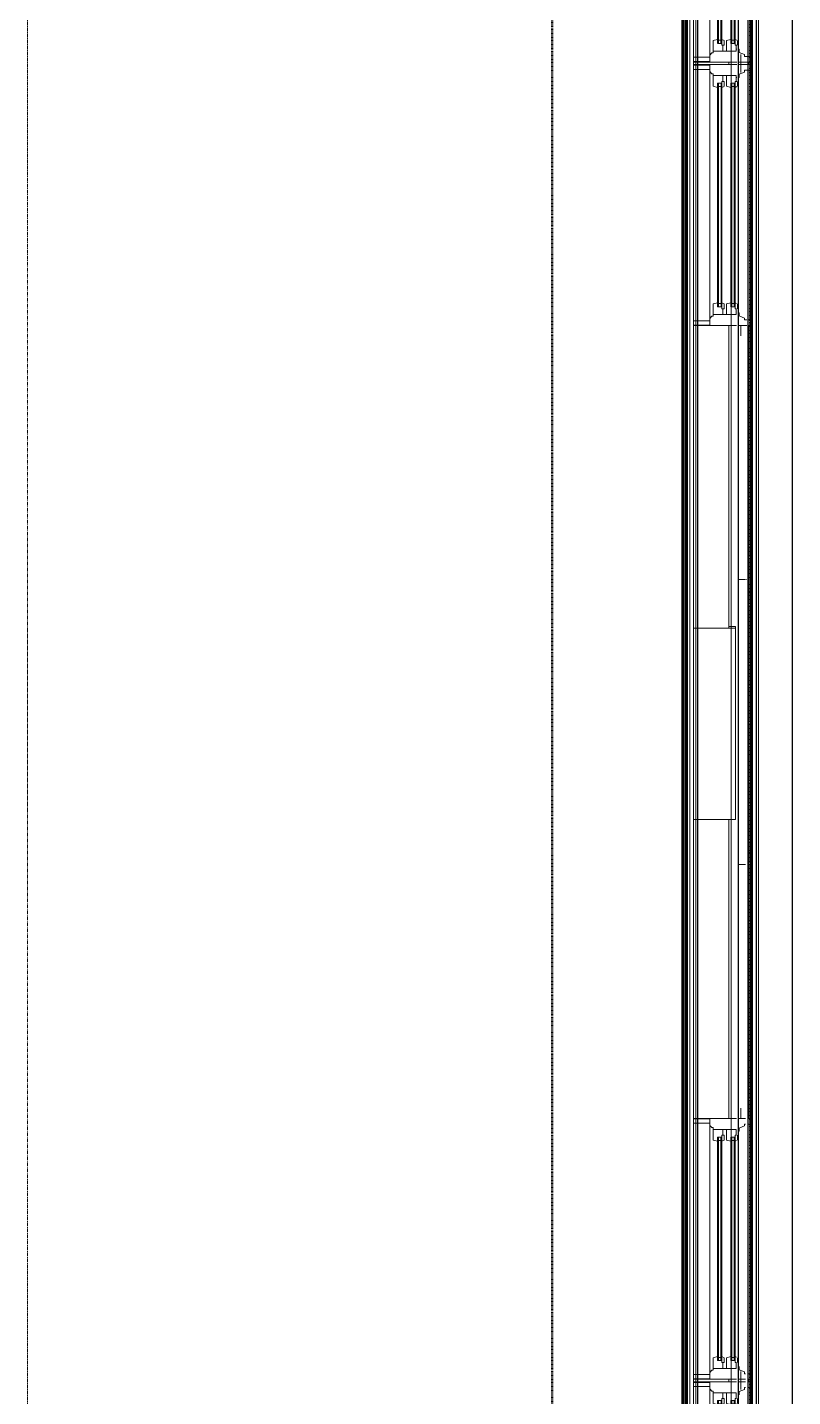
# Model space of a CAD drawing. Header units: inches. Extents: x -4235 to -464, y 9767 to 12269.
# Drawn here: x -2173.3 to -2061.7, y 10471.1 to 10670.6 of the extents above; entities that cross this region are included whole.
import ezdxf

# ---------------------------------------------------------------- set-up
doc = ezdxf.new("R2010")
doc.units = ezdxf.units.IN
doc.header["$MEASUREMENT"] = 0
doc.linetypes.add('Dash 1_16_', pattern=[0.125, 0.0625, -0.0625])
doc.linetypes.add('Grid Line 1_2_', pattern=[0.875, 0.5, -0.125, 0.125, -0.125])
for name, color, linetype, lineweight in [('A-FLOR-1', 192, 'Continuous', 9), ('A-GENM', 5, 'Continuous', 9), ('A-GLAZ-1', 151, 'Continuous', 9), ('A-GLAZ-2', 151, 'Continuous', 20), ('A-ROOF-1', 10, 'Dash 1_16_', 9), ('A-WALL-1', 113, 'Continuous', 9), ('C-PROP-LINE-1', 91, 'Dash 1_16_', 50), ('S-GRID-1', 1, 'Grid Line 1_2_', 9)]:
    doc.layers.add(name, color=color, linetype=linetype, lineweight=lineweight)

# ---------------------------------------------------------------- blocks, each defined once
blk = doc.blocks.new('Basic Wall _ EXT - FIBER CEMENT - LARGE - 1hr - ___-2505167-BACKGROUND - ROOF PLAN')
at = {"layer": 'A-WALL-1'}
for p, q in [((-2067.63, 10742.19), (-2067.63, 10089.39)), ((-2067.63, 10089.39), (-2067.63, 10742.19)), ((-2067.6, 10089.39), (-2067.6, 10742.19)), ((-2067.6, 10089.39), (-2067.6, 10742.19)), ((-2069.67, 10665.58), (-2069.67, 10665.2)), ((-2069.67, 10665.2), (-2069.67, 10665.58)), ((-2069.64, 10665.2), (-2069.64, 10665.58)), ((-2069.64, 10665.2), (-2069.64, 10665.58)), ((-2069.67, 10627.18), (-2069.67, 10590.15)), ((-2069.67, 10590.15), (-2069.67, 10627.18)), ((-2069.64, 10590.15), (-2069.64, 10627.18)), ((-2069.64, 10590.15), (-2069.64, 10627.18)), ((-2069.67, 10590.15), (-2069.67, 10548.63)), ((-2069.67, 10548.63), (-2069.67, 10590.15)), ((-2069.64, 10548.63), (-2069.64, 10590.15)), ((-2069.64, 10548.63), (-2069.64, 10590.15)), ((-2069.67, 10548.63), (-2069.67, 10511.6)), ((-2069.67, 10511.6), (-2069.67, 10548.63)), ((-2069.64, 10511.6), (-2069.64, 10548.63)), ((-2069.64, 10511.6), (-2069.64, 10548.63)), ((-2069.67, 10473.58), (-2069.67, 10473.2)), ((-2069.67, 10473.2), (-2069.67, 10473.58)), ((-2069.64, 10473.2), (-2069.64, 10473.58)), ((-2069.64, 10473.2), (-2069.64, 10473.58))]:
    blk.add_line(p, q, dxfattribs=at)
blk = doc.blocks.new('Basic Wall _ EXT - FIBER CEMENT - LARGE - 1hr - ___-2162460-BACKGROUND - ROOF PLAN')
at = {"layer": 'A-WALL-1'}
for p, q in [((-2067.05, 9980.19), (-2067.05, 10851.39)), ((-2067.02, 9980.19), (-2067.02, 10851.39)), ((-2066.71, 9980.19), (-2066.71, 10851.39)), ((-2069.67, 10742.19), (-2069.67, 10121.61)), ((-2069.67, 10121.61), (-2069.67, 10742.19)), ((-2069.64, 10089.39), (-2069.64, 10742.19)), ((-2069.64, 10089.39), (-2069.64, 10742.19)), ((-2067.06, 10089.39), (-2067.06, 10742.19)), ((-2067.05, 10089.39), (-2067.05, 10742.19)), ((-2067.03, 10089.39), (-2067.03, 10742.19)), ((-2067.02, 10089.39), (-2067.02, 10742.19))]:
    blk.add_line(p, q, dxfattribs=at)
blk = doc.blocks.new('Basic Wall _ EXT - FIBER CEMENT - SMALL - 1hr - ___-2145934-BACKGROUND - ROOF PLAN')
at = {"layer": 'A-WALL-1'}
for p, q in [((-2061.81, 10857.87), (-2061.81, 9973.7)), ((-2061.81, 9973.7), (-2061.81, 10857.87)), ((-2061.73, 9973.63), (-2061.73, 10857.95)), ((-2061.73, 9973.63), (-2061.73, 10857.95)), ((-2068.29, 9989.06), (-2068.29, 10851.39)), ((-2068.29, 9989.06), (-2068.29, 10851.39)), ((-2068.22, 9980.11), (-2068.22, 10851.47)), ((-2067.84, 9979.73), (-2067.84, 10851.85)), ((-2067.77, 9979.66), (-2067.77, 10851.92)), ((-2070.72, 9982.61), (-2070.72, 10848.97)), ((-2070.72, 9982.62), (-2070.72, 10848.96)), ((-2076.7, 10842.99), (-2076.7, 9988.59)), ((-2076.7, 9988.59), (-2076.7, 10842.99)), ((-2075.83, 10843.86), (-2075.83, 9987.72)), ((-2075.83, 9987.72), (-2075.83, 10843.86)), ((-2075.62, 9987.51), (-2075.62, 10844.06)), ((-2075.62, 9987.51), (-2075.62, 10844.06)), ((-2075.54, 9987.44), (-2075.54, 10844.14)), ((-2075.54, 9987.44), (-2075.54, 10844.14)), ((-2077.91, 9989.8), (-2077.91, 10841.78)), ((-2077.8, 9989.69), (-2077.8, 10841.89)), ((-2077.67, 9989.56), (-2077.67, 10842.02)), ((-2077.6, 9989.49), (-2077.6, 10842.08)), ((-2077.4, 10842.29), (-2077.4, 9989.29)), ((-2077.25, 10842.44), (-2077.25, 9989.14)), ((-2077.24, 9989.13), (-2077.24, 10842.45)), ((-2077.2, 9989.09), (-2077.2, 10842.48)), ((-2077.18, 9989.07), (-2077.18, 10842.51)), ((-2077.17, 9989.06), (-2077.17, 10842.52)), ((-2077.17, 9989.06), (-2077.17, 10842.52)), ((-2077.11, 9989), (-2077.11, 10842.58)), ((-2077.1, 9988.99), (-2077.1, 10842.59)), ((-2077.05, 9988.94), (-2077.05, 10842.64))]:
    blk.add_line(p, q, dxfattribs=at)
blk = doc.blocks.new('Window-Double_Hung-Andersen-400_Series-Tilt_Wash - DOUBLE HUNG - COTTAGE - 3RD FLOOR-2889195-BACKGROUND - ROOF PLAN')
at = {"layer": 'A-GLAZ-1'}
for p, q in [((-19.01, 3.28), (-19.01, 3.63)), ((-19.01, 3.07), (-19.01, 3.28)), ((-19.01, 3), (-19.01, 3.07)), ((-19.01, 2.62), (-19.01, 3)), ((-18.95, 2.62), (-19.01, 2.62)), ((-18.95, 3.28), (-18.95, 3.63)), ((-18.95, 3.07), (-18.95, 3.28)), ((-18.95, 3), (-18.95, 3.07)), ((-18.95, 2.39), (-18.95, 3)), ((-18.95, 1.25), (-18.95, 2.37)), ((-18.32, 3.28), (-18.32, 3.63)), ((-18.32, 3.07), (-18.32, 3.28)), ((-18.32, 3), (-18.32, 3.07)), ((-18.32, 2.39), (-18.32, 3)), ((-18.32, 1.25), (-18.32, 2.37)), ((18.32, 3.28), (18.32, 3.63)), ((18.32, 3.08), (18.32, 3.28)), ((18.32, 3), (18.32, 3.07)), ((18.32, 2.77), (18.32, 3)), ((18.32, 1.25), (18.32, 2.76)), ((18.95, 3.63), (18.95, 3.28)), ((18.95, 3.28), (18.95, 3.08)), ((18.95, 3.07), (18.95, 3)), ((18.95, 3), (18.95, 2.78)), ((18.95, 2.76), (18.95, 1.25)), ((19.01, 2.62), (18.95, 2.62)), ((19.01, 3.63), (19.01, 3.28)), ((19.01, 3.28), (19.01, 3.08)), ((19.01, 3.07), (19.01, 3)), ((19.01, 3), (19.01, 2.78)), ((19.01, 2.76), (19.01, 2.62)), ((18.95, 1.25), (-18.95, 1.25)), ((-15.7, 0.12), (15.7, 0.12)), ((-16.29, 0), (-15.7, 0)), ((-16.29, -0.38), (-15.7, -0.38)), ((-16.29, -1.94), (-15.7, -1.94)), ((-15.82, -0.38), (-15.82, 0)), ((-15.82, -2.31), (-15.82, -1.94)), ((-15.7, 0), (15.7, 0)), ((-15.7, -0.38), (15.7, -0.38)), ((-15.7, -0.5), (15.7, -0.5)), ((-15.7, -1.81), (15.7, -1.81)), ((-15.7, -1.94), (15.7, -1.94)), ((16.29, 0), (15.7, 0)), ((16.29, -0.38), (15.7, -0.38)), ((16.29, -1.94), (15.7, -1.94)), ((15.82, -0.38), (15.82, 0)), ((15.82, -2.31), (15.82, -1.94)), ((-16.29, -2.31), (-15.7, -2.31)), ((-15.7, -2.31), (15.7, -2.31)), ((-15.7, -2.44), (15.7, -2.44)), ((16.29, -2.31), (15.7, -2.31))]:
    blk.add_line(p, q, dxfattribs=at)
at = {"layer": 'A-GLAZ-2'}
for p, q in [((-19.01, 1.25), (19.01, 1.25)), ((-19.01, -1.8), (-19.01, 1.25)), ((-17.67, 0.97), (-18, 1.25)), ((-17.67, 0.97), (-17.67, 0.75)), ((-17.67, 0.75), (-15.86, 0.75)), ((-17.42, -1.77), (-17.42, 0.75)), ((-16.29, -0.5), (-16.29, 0.12)), ((-15.7, 0.12), (-16.29, 0.12)), ((-15.86, 0.75), (-15.7, 0.12)), ((15.86, 0.75), (15.7, 0.12)), ((15.7, 0.12), (16.29, 0.12)), ((17.67, 0.75), (15.86, 0.75)), ((16.29, -0.5), (16.29, 0.12)), ((17.42, -1.8), (17.42, 0.75)), ((17.67, 0.97), (18, 1.25)), ((17.67, 0.97), (17.67, 0.75)), ((19.01, 1.25), (19.01, -1.8)), ((-19.01, -2.65), (-19.01, -1.83)), ((-17.42, -0.62), (-16.57, -0.62)), ((-17.42, -1.19), (-15.86, -1.19)), ((-17.42, -2.56), (-17.42, -1.83)), ((-16.57, -0.5), (-16.57, -0.84)), ((-15.7, -0.5), (-16.57, -0.5)), ((-15.86, -0.84), (-16.57, -0.84)), ((-15.7, -1.81), (-16.29, -1.81)), ((-16.29, -2.44), (-16.29, -1.83)), ((-15.86, -0.84), (-15.7, -0.5)), ((-15.86, -1.19), (-15.7, -1.81)), ((15.84, -0.81), (15.7, -0.5)), ((15.7, -0.5), (16.57, -0.5)), ((15.86, -1.19), (15.7, -1.81)), ((15.7, -1.81), (16.29, -1.81)), ((15.86, -0.84), (16.57, -0.84)), ((17.42, -1.19), (15.86, -1.19)), ((16.29, -2.44), (16.29, -1.83)), ((16.57, -0.5), (16.57, -0.84)), ((17.42, -0.62), (16.57, -0.62)), ((17.42, -2.56), (17.42, -1.83)), ((19.01, -1.83), (19.01, -2.7)), ((-19.01, -3.25), (-20.51, -3.25)), ((-19.01, -2.88), (-19.01, -2.82)), ((-19.01, -3.92), (-19.01, -2.91)), ((-19.01, -4.02), (-19.01, -3.97)), ((-18.2, -3.81), (-17.92, -3.81)), ((-18.2, -3.92), (-18.2, -3.81)), ((-18.2, -4.02), (-18.2, -3.97)), ((-17.92, -3.81), (-17.61, -3)), ((-17.61, -3), (-17.14, -3)), ((-17.42, -2.56), (-16.57, -2.56)), ((-17.14, -2.65), (-17.14, -2.56)), ((-17.14, -2.88), (-17.14, -2.82)), ((-17.14, -3), (-17.14, -2.91)), ((-16.57, -2.44), (-16.57, -2.65)), ((-15.7, -2.44), (-16.57, -2.44)), ((-15.86, -2.78), (-16.57, -2.78)), ((-15.8, -2.65), (-15.7, -2.44)), ((15.82, -2.7), (15.7, -2.44)), ((15.7, -2.44), (16.57, -2.44)), ((15.86, -2.78), (16.57, -2.78)), ((16.57, -2.44), (16.57, -2.7)), ((17.42, -2.56), (16.57, -2.56)), ((17.14, -2.7), (17.14, -2.56)), ((17.14, -2.88), (17.14, -2.82)), ((17.14, -3), (17.14, -2.91)), ((17.61, -3), (17.14, -3)), ((17.92, -3.81), (17.61, -3)), ((18.2, -3.81), (17.92, -3.81)), ((18.2, -3.92), (18.2, -3.81)), ((18.2, -4.02), (18.2, -3.97)), ((19.01, -2.82), (19.01, -2.88)), ((19.01, -2.91), (19.01, -3.92)), ((19.01, -3.25), (20.51, -3.25)), ((19.01, -3.97), (19.01, -4.02)), ((-19.01, -4.08), (-19.01, -4.03)), ((-19.01, -4.14), (-19.01, -4.1)), ((-19.01, -4.62), (-19.01, -4.44)), ((19.01, -4.62), (-19.01, -4.62)), ((-18.2, -4.08), (-18.2, -4.03)), ((-18.2, -4.14), (-18.2, -4.1)), ((-18.2, -4.62), (-18.2, -4.44)), ((18.2, -4.14), (18.2, -4.1)), ((18.2, -4.2), (18.2, -4.16)), ((18.2, -4.45), (18.2, -4.37)), ((18.2, -4.62), (18.2, -4.47)), ((19.01, -4.1), (19.01, -4.14)), ((19.01, -4.16), (19.01, -4.2)), ((19.01, -4.37), (19.01, -4.45)), ((19.01, -4.47), (19.01, -4.62))]:
    blk.add_line(p, q, dxfattribs=at)
blk = doc.blocks.new('Window-Double_Hung-Andersen-400_Series-Tilt_Wash - DOUBLE HUNG - COTTAGE - 3RD FLOOR-V19-BACKGROUND - ROOF PLAN')
at = {"layer": 'A-GLAZ-1'}
for p, q in [((-19.01, 3.28), (-19.01, 3.63)), ((-19.01, 3.07), (-19.01, 3.28)), ((-19.01, 3), (-19.01, 3.07)), ((-19.01, 2.62), (-19.01, 3)), ((-18.95, 2.62), (-19.01, 2.62)), ((-18.95, 3.28), (-18.95, 3.63)), ((-18.95, 3.07), (-18.95, 3.28)), ((-18.95, 3), (-18.95, 3.07)), ((-18.95, 1.25), (-18.95, 3)), ((-18.32, 3.28), (-18.32, 3.63)), ((-18.32, 3.07), (-18.32, 3.28)), ((-18.32, 3), (-18.32, 3.07)), ((-18.32, 1.25), (-18.32, 3)), ((18.32, 3.28), (18.32, 3.63)), ((18.32, 3.07), (18.32, 3.28)), ((18.32, 3), (18.32, 3.07)), ((18.32, 1.25), (18.32, 3)), ((18.95, 3.63), (18.95, 3.28)), ((18.95, 3.28), (18.95, 3.07)), ((18.95, 3.07), (18.95, 3)), ((18.95, 3), (18.95, 1.25)), ((19.01, 2.62), (18.95, 2.62)), ((19.01, 3.63), (19.01, 3.28)), ((19.01, 3.28), (19.01, 3.07)), ((19.01, 3.07), (19.01, 3)), ((19.01, 3), (19.01, 2.62)), ((18.95, 1.25), (-18.95, 1.25)), ((-15.7, 0.12), (15.7, 0.12)), ((-16.29, 0), (-15.7, 0)), ((-16.29, -0.38), (-15.7, -0.38)), ((-16.29, -1.94), (-15.7, -1.94)), ((-15.82, -0.38), (-15.82, 0)), ((-15.82, -2.31), (-15.82, -1.94)), ((-15.7, 0), (15.7, 0)), ((-15.7, -0.38), (15.7, -0.38)), ((-15.7, -0.5), (15.7, -0.5)), ((-15.7, -1.81), (15.7, -1.81)), ((-15.7, -1.94), (15.7, -1.94)), ((16.29, 0), (15.7, 0)), ((16.29, -0.38), (15.7, -0.38)), ((16.29, -1.94), (15.7, -1.94)), ((15.82, -0.38), (15.82, 0)), ((15.82, -2.31), (15.82, -1.94)), ((-16.29, -2.31), (-15.7, -2.31)), ((-15.7, -2.31), (15.7, -2.31)), ((-15.7, -2.44), (15.7, -2.44)), ((16.29, -2.31), (15.7, -2.31))]:
    blk.add_line(p, q, dxfattribs=at)
at = {"layer": 'A-GLAZ-2'}
for p, q in [((-19.01, 1.25), (19.01, 1.25)), ((-19.01, 0.39), (-19.01, 1.25)), ((-19.01, -1.8), (-19.01, 0.35)), ((-17.67, 0.97), (-18, 1.25)), ((-17.67, 0.97), (-17.67, 0.75)), ((-17.67, 0.75), (-15.86, 0.75)), ((-17.42, 0.4), (-17.42, 0.75)), ((-17.42, -1.8), (-17.42, 0.37)), ((-16.29, -0.5), (-16.29, 0.12)), ((-15.7, 0.12), (-16.29, 0.12)), ((-15.86, 0.75), (-15.77, 0.42)), ((-15.76, 0.38), (-15.7, 0.12)), ((15.85, 0.72), (15.7, 0.12)), ((15.7, 0.12), (16.29, 0.12)), ((17.67, 0.75), (15.86, 0.75)), ((16.29, -0.5), (16.29, 0.12)), ((17.42, -1.8), (17.42, 0.73)), ((17.67, 0.97), (18, 1.25)), ((17.67, 0.97), (17.67, 0.77)), ((19.01, 1.25), (19.01, 0.78)), ((19.01, 0.75), (19.01, -1.8)), ((-19.01, -2.65), (-19.01, -1.83)), ((-17.42, -0.62), (-16.57, -0.62)), ((-17.42, -1.19), (-15.86, -1.19)), ((-17.42, -2.56), (-17.42, -1.83)), ((-16.57, -0.5), (-16.57, -0.84)), ((-15.7, -0.5), (-16.57, -0.5)), ((-15.86, -0.84), (-16.57, -0.84)), ((-15.7, -1.81), (-16.29, -1.81)), ((-16.29, -2.44), (-16.29, -1.83)), ((-15.86, -0.84), (-15.7, -0.5)), ((-15.86, -1.19), (-15.7, -1.81)), ((15.86, -0.84), (15.7, -0.5)), ((15.7, -0.5), (16.57, -0.5)), ((15.86, -1.19), (15.7, -1.81)), ((15.7, -1.81), (16.29, -1.81)), ((15.86, -0.84), (16.57, -0.84)), ((17.42, -1.19), (15.86, -1.19)), ((16.29, -2.44), (16.29, -1.83)), ((16.57, -0.5), (16.57, -0.84)), ((17.42, -0.62), (16.57, -0.62)), ((17.42, -2.56), (17.42, -1.84)), ((19.01, -1.86), (19.01, -2.65)), ((-19.01, -3.25), (-20.51, -3.25)), ((-19.01, -2.88), (-19.01, -2.82)), ((-19.01, -3.92), (-19.01, -2.91)), ((-18.2, -3.81), (-17.92, -3.81)), ((-18.2, -3.92), (-18.2, -3.81)), ((-17.92, -3.81), (-17.62, -3.04)), ((-17.61, -3), (-17.14, -3)), ((-17.42, -2.56), (-16.57, -2.56)), ((-17.14, -2.65), (-17.14, -2.56)), ((-17.14, -2.88), (-17.14, -2.82)), ((-17.14, -3), (-17.14, -2.91)), ((-16.57, -2.44), (-16.57, -2.65)), ((-15.7, -2.44), (-16.57, -2.44)), ((-15.86, -2.78), (-16.57, -2.78)), ((-15.8, -2.65), (-15.7, -2.44)), ((15.8, -2.65), (15.7, -2.44)), ((15.7, -2.44), (16.57, -2.44)), ((15.86, -2.78), (16.57, -2.78)), ((16.57, -2.44), (16.57, -2.65)), ((17.42, -2.56), (16.57, -2.56)), ((17.14, -2.65), (17.14, -2.56)), ((17.14, -2.88), (17.14, -2.82)), ((17.14, -2.99), (17.14, -2.91)), ((17.61, -3), (17.14, -3)), ((17.92, -3.81), (17.61, -3)), ((18.2, -3.81), (17.92, -3.81)), ((18.2, -3.92), (18.2, -3.81)), ((19.01, -2.82), (19.01, -2.88)), ((19.01, -2.91), (19.01, -3.92)), ((19.01, -3.25), (20.51, -3.25)), ((-19.01, -4.62), (-19.01, -4.38)), ((19.01, -4.62), (-19.01, -4.62)), ((-18.2, -4.62), (-18.2, -4.38)), ((18.2, -4.62), (18.2, -4.41)), ((19.01, -4.41), (19.01, -4.62))]:
    blk.add_line(p, q, dxfattribs=at)
blk = doc.blocks.new('Window-Double_Hung-Andersen-400_Series-Tilt_Wash - DOUBLE HUNG - COTTAGE - 3RD FLOOR-V140-BACKGROUND - ROOF PLAN')
at = {"layer": 'A-GLAZ-1'}
for p, q in [((-16.29, 2.31), (-15.7, 2.31)), ((-15.82, 2.31), (-15.82, 1.94)), ((-15.7, 2.44), (15.7, 2.44)), ((-15.7, 2.31), (15.7, 2.31)), ((16.29, 2.31), (15.7, 2.31)), ((15.82, 2.31), (15.82, 1.94)), ((-16.29, 1.94), (-15.7, 1.94)), ((-16.29, 0.37), (-15.7, 0.37)), ((-15.82, 0.37), (-15.82, 0)), ((-15.7, 1.94), (15.7, 1.94)), ((-15.7, 1.81), (15.7, 1.81)), ((-15.7, 0.5), (15.7, 0.5)), ((-15.7, 0.37), (15.7, 0.37)), ((16.29, 1.94), (15.7, 1.94)), ((16.29, 0.37), (15.7, 0.37)), ((15.82, 0.37), (15.82, 0)), ((18.95, -1.25), (-18.95, -1.25)), ((-18.95, -1.25), (-18.95, -3)), ((-18.32, -1.25), (-18.32, -3)), ((-16.29, 0), (-15.7, 0)), ((-15.7, 0), (15.7, 0)), ((-15.7, -0.13), (15.7, -0.13)), ((16.29, 0), (15.7, 0)), ((18.32, -1.25), (18.32, -3)), ((18.95, -3), (18.95, -1.25)), ((-19.01, -3), (-19.01, -2.63)), ((-19.01, -2.63), (-18.95, -2.63)), ((-19.01, -3.07), (-19.01, -3)), ((-19.01, -3.28), (-19.01, -3.07)), ((-19.01, -3.63), (-19.01, -3.28)), ((-18.95, -3), (-18.95, -3.07)), ((-18.95, -3.07), (-18.95, -3.28)), ((-18.95, -3.28), (-18.95, -3.63)), ((-18.32, -3), (-18.32, -3.07)), ((-18.32, -3.07), (-18.32, -3.28)), ((-18.32, -3.28), (-18.32, -3.63)), ((18.32, -3), (18.32, -3.07)), ((18.32, -3.07), (18.32, -3.28)), ((18.32, -3.28), (18.32, -3.63)), ((18.95, -2.63), (19.01, -2.63)), ((18.95, -3.07), (18.95, -3)), ((18.95, -3.28), (18.95, -3.07)), ((18.95, -3.63), (18.95, -3.28)), ((19.01, -2.63), (19.01, -3)), ((19.01, -3), (19.01, -3.07)), ((19.01, -3.07), (19.01, -3.28)), ((19.01, -3.28), (19.01, -3.63))]:
    blk.add_line(p, q, dxfattribs=at)
at = {"layer": 'A-GLAZ-2'}
for p, q in [((19.01, 4.62), (-19.01, 4.62)), ((-19.01, 4.62), (-19.01, 4.39)), ((-18.2, 4.62), (-18.2, 4.39)), ((18.2, 4.62), (18.2, 4.41)), ((19.01, 4.41), (19.01, 4.62)), ((-19.01, 3.25), (-20.51, 3.25)), ((-19.01, 3.92), (-19.01, 2.94)), ((-19.01, 2.87), (-19.01, 2.82)), ((-19.01, 2.65), (-19.01, 1.83)), ((-18.2, 3.92), (-18.2, 3.81)), ((-18.2, 3.81), (-17.92, 3.81)), ((-17.92, 3.81), (-17.61, 3)), ((-17.61, 3), (-17.14, 3)), ((-17.42, 2.56), (-16.57, 2.56)), ((-17.42, 2.56), (-17.42, 1.83)), ((-17.14, 3), (-17.14, 2.94)), ((-17.14, 2.87), (-17.14, 2.82)), ((-17.14, 2.65), (-17.14, 2.56)), ((-15.86, 2.78), (-16.57, 2.78)), ((-16.57, 2.44), (-16.57, 2.65)), ((-15.7, 2.44), (-16.57, 2.44)), ((-16.29, 2.44), (-16.29, 1.83)), ((-15.8, 2.65), (-15.7, 2.44)), ((15.8, 2.65), (15.7, 2.44)), ((15.7, 2.44), (16.57, 2.44)), ((15.86, 2.78), (16.57, 2.78)), ((16.29, 2.44), (16.29, 1.83)), ((16.57, 2.44), (16.57, 2.65)), ((17.42, 2.56), (16.57, 2.56)), ((17.61, 3), (17.14, 3)), ((17.14, 2.98), (17.14, 2.91)), ((17.14, 2.87), (17.14, 2.82)), ((17.14, 2.65), (17.14, 2.56)), ((17.42, 2.56), (17.42, 1.83)), ((17.92, 3.81), (17.61, 3)), ((18.2, 3.81), (17.92, 3.81)), ((18.2, 3.92), (18.2, 3.81)), ((19.01, 2.91), (19.01, 3.92)), ((19.01, 3.25), (20.51, 3.25)), ((19.01, 2.82), (19.01, 2.87)), ((19.01, 1.87), (19.01, 2.65)), ((-19.01, 1.8), (-19.01, -1.15)), ((-17.42, 1.8), (-17.42, -0.75)), ((-17.42, 1.19), (-15.86, 1.19)), ((-17.42, 0.62), (-16.57, 0.62)), ((-15.86, 0.84), (-16.57, 0.84)), ((-16.57, 0.5), (-16.57, 0.84)), ((-15.7, 0.5), (-16.57, 0.5)), ((-15.7, 1.81), (-16.29, 1.81)), ((-16.29, 0.5), (-16.29, -0.13)), ((-15.86, 1.19), (-15.7, 1.81)), ((-15.86, 0.84), (-15.7, 0.5)), ((15.7, 1.81), (16.29, 1.81)), ((15.86, 1.19), (15.7, 1.81)), ((15.86, 0.84), (15.7, 0.5)), ((15.7, 0.5), (16.57, 0.5)), ((17.42, 1.19), (15.86, 1.19)), ((15.86, 0.84), (16.57, 0.84)), ((16.29, 0.5), (16.29, -0.13)), ((16.57, 0.5), (16.57, 0.84)), ((17.42, 0.62), (16.57, 0.62)), ((17.42, 1.8), (17.42, -0.75)), ((19.01, -0.75), (19.01, 1.8)), ((-19.01, -1.18), (-19.01, -1.25)), ((-19.01, -1.25), (19.01, -1.25)), ((-17.91, -1.17), (-18, -1.25)), ((-17.67, -0.97), (-17.87, -1.14)), ((-17.67, -0.97), (-17.67, -0.75)), ((-17.67, -0.75), (-15.86, -0.75)), ((-15.7, -0.13), (-16.29, -0.13)), ((-15.86, -0.75), (-15.7, -0.13)), ((15.7, -0.13), (16.29, -0.13)), ((15.86, -0.75), (15.7, -0.13)), ((17.67, -0.75), (15.86, -0.75)), ((17.67, -0.97), (17.67, -0.8)), ((17.67, -0.97), (18, -1.25)), ((19.01, -1.25), (19.01, -0.79))]:
    blk.add_line(p, q, dxfattribs=at)
blk = doc.blocks.new('V-Series_EWC4_SPVU_RFA_2015 - 2ND AND 3RD FLOOR-V155-BACKGROUND - ROOF PLAN')
at = {"layer": 'A-GENM'}
for p, q in [((-2076.17, 10583.06), (-2075.83, 10583.06)), ((-2075.83, 10583.06), (-2075.62, 10583.06)), ((-2075.62, 10583.06), (-2075.54, 10583.06)), ((-2075.54, 10583.06), (-2074.47, 10583.06)), ((-2074.45, 10583.06), (-2070.75, 10583.06)), ((-2070.72, 10583.06), (-2070.05, 10583.06)), ((-2070.05, 10583.06), (-2070.05, 10555.19)), ((-2076.17, 10555.19), (-2075.83, 10555.19)), ((-2075.83, 10555.19), (-2075.62, 10555.19)), ((-2075.62, 10555.19), (-2075.54, 10555.19)), ((-2075.54, 10555.19), (-2074.18, 10555.19)), ((-2074.16, 10555.19), (-2070.75, 10555.19)), ((-2070.72, 10555.19), (-2070.05, 10555.19))]:
    blk.add_line(p, q, dxfattribs=at)
blk = doc.blocks.new('Window-Double_Hung-Andersen-400_Series-Tilt_Wash - DOUBLE HUNG - COTTAGE - 3RD FLOOR-V157-BACKGROUND - ROOF PLAN')
at = {"layer": 'A-GLAZ-1'}
for p, q in [((-16.29, 2.31), (-15.7, 2.31)), ((-15.82, 2.31), (-15.82, 1.94)), ((-15.7, 2.44), (15.7, 2.44)), ((-15.7, 2.31), (15.7, 2.31)), ((16.29, 2.31), (15.7, 2.31)), ((15.82, 2.31), (15.82, 1.94)), ((-16.29, 1.94), (-15.7, 1.94)), ((-16.29, 0.37), (-15.7, 0.37)), ((-15.82, 0.37), (-15.82, 0)), ((-15.7, 1.94), (15.7, 1.94)), ((-15.7, 1.81), (15.7, 1.81)), ((-15.7, 0.5), (15.7, 0.5)), ((-15.7, 0.37), (15.7, 0.37)), ((16.29, 1.94), (15.7, 1.94)), ((16.29, 0.37), (15.7, 0.37)), ((15.82, 0.37), (15.82, 0)), ((18.95, -1.25), (-18.95, -1.25)), ((-18.95, -1.25), (-18.95, -3)), ((-18.32, -1.25), (-18.32, -3)), ((-16.29, 0), (-15.7, 0)), ((-15.7, 0), (15.7, 0)), ((-15.7, -0.13), (15.7, -0.13)), ((16.29, 0), (15.7, 0)), ((18.32, -1.25), (18.32, -2.78)), ((18.95, -2.77), (18.95, -1.25)), ((-19.01, -3), (-19.01, -2.63)), ((-19.01, -2.63), (-18.95, -2.63)), ((-19.01, -3.07), (-19.01, -3)), ((-19.01, -3.17), (-19.01, -3.07)), ((-19.01, -3.28), (-19.01, -3.18)), ((-19.01, -3.63), (-19.01, -3.28)), ((-18.95, -3), (-18.95, -3.07)), ((-18.95, -3.07), (-18.95, -3.17)), ((-18.95, -3.18), (-18.95, -3.28)), ((-18.95, -3.28), (-18.95, -3.63)), ((-18.32, -3), (-18.32, -3.07)), ((-18.32, -3.11), (-18.32, -3.16)), ((-18.32, -3.17), (-18.32, -3.28)), ((-18.32, -3.28), (-18.32, -3.63)), ((18.32, -2.79), (18.32, -3)), ((18.32, -3), (18.32, -3.07)), ((18.32, -3.09), (18.32, -3.28)), ((18.32, -3.29), (18.32, -3.63)), ((18.95, -2.63), (19.01, -2.63)), ((18.95, -3), (18.95, -2.78)), ((18.95, -3.07), (18.95, -3)), ((18.95, -3.28), (18.95, -3.08)), ((18.95, -3.63), (18.95, -3.29)), ((19.01, -2.63), (19.01, -2.77)), ((19.01, -2.78), (19.01, -3)), ((19.01, -3), (19.01, -3.07)), ((19.01, -3.08), (19.01, -3.28)), ((19.01, -3.29), (19.01, -3.63))]:
    blk.add_line(p, q, dxfattribs=at)
at = {"layer": 'A-GLAZ-2'}
for p, q in [((19.01, 4.62), (-19.01, 4.62)), ((-19.01, 4.62), (-19.01, 4.5)), ((-19.01, 4.48), (-19.01, 4.37)), ((-19.01, 4.2), (-19.01, 4.16)), ((-19.01, 4.15), (-19.01, 4.1)), ((-19.01, 4.08), (-19.01, 4.03)), ((-19.01, 4.02), (-19.01, 3.97)), ((-18.2, 4.62), (-18.2, 4.5)), ((-18.2, 4.48), (-18.2, 4.37)), ((-18.2, 4.2), (-18.2, 4.16)), ((-18.2, 4.15), (-18.2, 4.1)), ((-18.2, 4.08), (-18.2, 4.03)), ((-18.2, 4.02), (-18.2, 3.97)), ((18.2, 4.62), (18.2, 4.47)), ((18.2, 4.45), (18.2, 4.37)), ((18.2, 4.2), (18.2, 4.16)), ((18.2, 4.14), (18.2, 4.1)), ((18.2, 4.02), (18.2, 3.97)), ((19.01, 4.47), (19.01, 4.62)), ((19.01, 4.37), (19.01, 4.45)), ((19.01, 4.16), (19.01, 4.2)), ((19.01, 4.1), (19.01, 4.14)), ((19.01, 3.97), (19.01, 4.02)), ((-19.01, 3.25), (-20.51, 3.25)), ((-19.01, 3.88), (-19.01, 2.91)), ((-19.01, 2.87), (-19.01, 2.82)), ((-19.01, 2.76), (-19.01, 2.71)), ((-19.01, 2.7), (-19.01, 1.83)), ((-18.2, 3.89), (-18.2, 3.81)), ((-18.2, 3.81), (-17.92, 3.81)), ((-17.92, 3.81), (-17.61, 3)), ((-17.61, 3), (-17.14, 3)), ((-17.42, 2.56), (-16.57, 2.56)), ((-17.42, 2.56), (-17.42, 1.83)), ((-17.14, 3), (-17.14, 2.91)), ((-17.14, 2.87), (-17.14, 2.82)), ((-17.14, 2.76), (-17.14, 2.71)), ((-17.14, 2.7), (-17.14, 2.56)), ((-15.86, 2.78), (-16.57, 2.78)), ((-16.57, 2.71), (-16.57, 2.76)), ((-16.57, 2.44), (-16.57, 2.7)), ((-15.7, 2.44), (-16.57, 2.44)), ((-16.29, 2.44), (-16.29, 1.83)), ((-15.84, 2.76), (-15.82, 2.71)), ((-15.82, 2.7), (-15.7, 2.44)), ((15.82, 2.7), (15.7, 2.44)), ((15.7, 2.44), (16.57, 2.44)), ((15.86, 2.78), (16.57, 2.78)), ((16.29, 2.44), (16.29, 1.83)), ((16.57, 2.44), (16.57, 2.7)), ((17.42, 2.56), (16.57, 2.56)), ((17.14, 3), (17.14, 2.91)), ((17.61, 3), (17.14, 3)), ((17.14, 2.87), (17.14, 2.82)), ((17.14, 2.7), (17.14, 2.56)), ((17.42, 2.56), (17.42, 1.83)), ((17.92, 3.81), (17.61, 3)), ((18.2, 3.81), (17.92, 3.81)), ((18.2, 3.92), (18.2, 3.81)), ((19.01, 2.91), (19.01, 3.92)), ((19.01, 3.25), (20.51, 3.25)), ((19.01, 2.82), (19.01, 2.87)), ((19.01, 1.83), (19.01, 2.7)), ((-19.01, 1.8), (-19.01, -1.25)), ((-17.42, 1.8), (-17.42, -0.75)), ((-17.42, 1.19), (-15.86, 1.19)), ((-17.42, 0.62), (-16.57, 0.62)), ((-15.86, 0.84), (-16.57, 0.84)), ((-16.57, 0.5), (-16.57, 0.84)), ((-15.7, 0.5), (-16.57, 0.5)), ((-15.7, 1.81), (-16.29, 1.81)), ((-16.29, 0.5), (-16.29, -0.13)), ((-15.86, 1.19), (-15.7, 1.81)), ((-15.86, 0.84), (-15.7, 0.5)), ((15.7, 1.81), (16.29, 1.81)), ((15.86, 1.19), (15.7, 1.81)), ((15.86, 0.84), (15.7, 0.5)), ((15.7, 0.5), (16.57, 0.5)), ((17.42, 1.19), (15.86, 1.19)), ((15.86, 0.84), (16.57, 0.84)), ((16.29, 0.5), (16.29, -0.09)), ((16.57, 0.5), (16.57, 0.84)), ((17.42, 0.62), (16.57, 0.62)), ((17.42, 1.8), (17.42, -0.75)), ((19.01, -1.25), (19.01, 1.8)), ((-19.01, -1.25), (19.01, -1.25)), ((-17.67, -0.97), (-18, -1.25)), ((-17.67, -0.93), (-17.67, -0.75)), ((-17.67, -0.75), (-15.86, -0.75)), ((-15.7, -0.13), (-16.29, -0.13)), ((-15.86, -0.75), (-15.7, -0.13)), ((15.7, -0.13), (16.29, -0.13)), ((15.86, -0.75), (15.7, -0.13)), ((17.67, -0.75), (15.86, -0.75)), ((17.67, -0.97), (17.67, -0.75)), ((17.67, -0.97), (18, -1.25))]:
    blk.add_line(p, q, dxfattribs=at)
blk = doc.blocks.new('Family - ___-2835860-BACKGROUND - ROOF PLAN')
at = {"layer": 'C-PROP-LINE-1'}
blk.add_line((-2067.92, 9980.19), (-2067.92, 10851.39), dxfattribs=at)
blk = doc.blocks.new('Family - ___-2835903-BACKGROUND - ROOF PLAN')
at = {"layer": 'C-PROP-LINE-1'}
blk.add_line((-2096.82, 10009.09), (-2096.82, 10822.49), dxfattribs=at)
blk = doc.blocks.new('Family - ___-2835932-BACKGROUND - ROOF PLAN')
at = {"layer": 'C-PROP-LINE-1'}
blk.add_line((-2067.92, 9980.19), (-2067.92, 10851.39), dxfattribs=at)

msp = doc.modelspace()

# ---------------------------------------------------------------- linework, layer by layer
at = {"layer": 'A-FLOR-1'}
for p, q in [((-2071.05, 10665.2), (-2071.05, 10665.58)), ((-2071.05, 10583.06), (-2071.05, 10627.18)), ((-2071.05, 10511.6), (-2071.05, 10555.19)), ((-2071.05, 10473.2), (-2071.05, 10473.58))]:
    msp.add_line(p, q, dxfattribs=at)
at = {"layer": 'A-ROOF-1'}
msp.add_line((-2076.17, 10843.47), (-2076.17, 9989.07), dxfattribs=at)
at = {"layer": 'A-WALL-1'}
for p, q in [((-2067.92, 10851.39), (-2067.92, 9980.19)), ((-2076.17, 10117.7), (-2076.17, 10843.47)), ((-2077.17, 9989.06), (-2077.17, 10842.51)), ((-2076.17, 10665.58), (-2075.84, 10665.58)), ((-2075.83, 10665.58), (-2075.63, 10665.58)), ((-2075.62, 10665.58), (-2075.33, 10665.58)), ((-2075.32, 10665.58), (-2070.75, 10665.58)), ((-2070.72, 10665.58), (-2069.85, 10665.58)), ((-2069.73, 10665.58), (-2069.67, 10665.58)), ((-2069.64, 10665.58), (-2068.63, 10665.58)), ((-2068.58, 10665.58), (-2068.53, 10665.58)), ((-2068.45, 10665.58), (-2068.4, 10665.58)), ((-2068.39, 10665.58), (-2068.35, 10665.58)), ((-2068.18, 10665.58), (-2068.1, 10665.58)), ((-2068.17, 10665.2), (-2068.17, 10665.58)), ((-2068.08, 10665.58), (-2067.92, 10665.58)), ((-2075.83, 10665.2), (-2076.17, 10665.2)), ((-2075.63, 10665.2), (-2075.83, 10665.2)), ((-2075.33, 10665.2), (-2075.62, 10665.2)), ((-2070.75, 10665.2), (-2075.31, 10665.2)), ((-2069.85, 10665.2), (-2070.72, 10665.2)), ((-2069.67, 10665.2), (-2069.73, 10665.2)), ((-2068.63, 10665.2), (-2069.64, 10665.2)), ((-2068.53, 10665.2), (-2068.58, 10665.2)), ((-2068.4, 10665.2), (-2068.45, 10665.2)), ((-2068.35, 10665.2), (-2068.39, 10665.2)), ((-2068.1, 10665.2), (-2068.18, 10665.2)), ((-2067.92, 10665.2), (-2068.08, 10665.2)), ((-2076.17, 10627.18), (-2075.55, 10627.18)), ((-2074.93, 10627.18), (-2075.54, 10627.18)), ((-2070.75, 10627.18), (-2074.91, 10627.18)), ((-2070.72, 10627.18), (-2069.9, 10627.18)), ((-2069.73, 10627.18), (-2069.67, 10627.18)), ((-2069.64, 10627.18), (-2068.63, 10627.18)), ((-2068.58, 10627.18), (-2068.53, 10627.18)), ((-2068.52, 10627.18), (-2068.47, 10627.18)), ((-2068.45, 10627.18), (-2068.41, 10627.18)), ((-2068.17, 10511.6), (-2068.17, 10627.18)), ((-2068.11, 10627.18), (-2067.92, 10627.18)), ((-2069.67, 10548.63), (-2069.67, 10590.15)), ((-2069.67, 10590.15), (-2069.66, 10590.15)), ((-2069.64, 10590.15), (-2068.63, 10590.15)), ((-2068.52, 10590.15), (-2068.47, 10590.15)), ((-2068.14, 10588.4), (-2067.92, 10588.4)), ((-2076.17, 10583.06), (-2074.47, 10583.06)), ((-2074.45, 10583.06), (-2070.75, 10583.06)), ((-2071.05, 10583.33), (-2070.75, 10583.33)), ((-2070.72, 10583.33), (-2070.05, 10583.33)), ((-2070.72, 10583.06), (-2070.05, 10583.06)), ((-2070.05, 10555.19), (-2070.05, 10583.33)), ((-2076.17, 10555.19), (-2074.18, 10555.19)), ((-2074.16, 10555.19), (-2070.75, 10555.19)), ((-2070.72, 10555.19), (-2070.05, 10555.19)), ((-2068.17, 10550.38), (-2067.92, 10550.38)), ((-2069.66, 10548.63), (-2069.67, 10548.63)), ((-2068.63, 10548.63), (-2069.64, 10548.63)), ((-2073.73, 10511.6), (-2076.17, 10511.6)), ((-2070.75, 10511.6), (-2073.7, 10511.6)), ((-2069.9, 10511.6), (-2070.72, 10511.6)), ((-2069.67, 10511.6), (-2069.73, 10511.6)), ((-2068.63, 10511.6), (-2069.61, 10511.6)), ((-2067.92, 10511.6), (-2068.16, 10511.6)), ((-2076.17, 10473.58), (-2073.34, 10473.58)), ((-2073.33, 10473.2), (-2076.17, 10473.2)), ((-2073.3, 10473.58), (-2070.75, 10473.58)), ((-2070.75, 10473.2), (-2073.3, 10473.2)), ((-2070.68, 10473.58), (-2069.9, 10473.58)), ((-2069.9, 10473.2), (-2070.68, 10473.2)), ((-2069.73, 10473.58), (-2069.67, 10473.58)), ((-2069.67, 10473.2), (-2069.73, 10473.2)), ((-2069.64, 10473.58), (-2068.63, 10473.58)), ((-2068.63, 10473.2), (-2069.64, 10473.2)), ((-2068.17, 10473.2), (-2068.17, 10473.58)), ((-2068.14, 10473.58), (-2067.92, 10473.58)), ((-2067.92, 10473.2), (-2068.14, 10473.2))]:
    msp.add_line(p, q, dxfattribs=at)
at = {"layer": 'S-GRID-1'}
msp.add_line((-2173.32, 9836.18), (-2173.32, 12199.22), dxfattribs=at)

# ---------------------------------------------------------------- block references
at = {"layer": 'A-GENM'}
msp.add_blockref('V-Series_EWC4_SPVU_RFA_2015 - 2ND AND 3RD FLOOR-V155-BACKGROUND - ROOF PLAN', (0, 0), dxfattribs=at)
at = {"layer": 'A-GLAZ-1'}
for name, p, rotation in [('Window-Double_Hung-Andersen-400_Series-Tilt_Wash - DOUBLE HUNG - COTTAGE - 3RD FLOOR-V157-BACKGROUND - ROOF PLAN', (-2072.55, 10684.59), 269.9999999999999), ('Window-Double_Hung-Andersen-400_Series-Tilt_Wash - DOUBLE HUNG - COTTAGE - 3RD FLOOR-2889195-BACKGROUND - ROOF PLAN', (-2072.55, 10646.19), 89.99999999999991), ('Window-Double_Hung-Andersen-400_Series-Tilt_Wash - DOUBLE HUNG - COTTAGE - 3RD FLOOR-V140-BACKGROUND - ROOF PLAN', (-2072.55, 10492.59), 269.9999999999999), ('Window-Double_Hung-Andersen-400_Series-Tilt_Wash - DOUBLE HUNG - COTTAGE - 3RD FLOOR-V19-BACKGROUND - ROOF PLAN', (-2072.55, 10454.19), 89.99999999999991)]:
    msp.add_blockref(name, p, dxfattribs=dict(at, rotation=rotation))
at = {"layer": 'A-WALL-1'}
for name in ['Basic Wall _ EXT - FIBER CEMENT - SMALL - 1hr - ___-2145934-BACKGROUND - ROOF PLAN', 'Basic Wall _ EXT - FIBER CEMENT - LARGE - 1hr - ___-2505167-BACKGROUND - ROOF PLAN', 'Basic Wall _ EXT - FIBER CEMENT - LARGE - 1hr - ___-2162460-BACKGROUND - ROOF PLAN']:
    msp.add_blockref(name, (0, 0), dxfattribs=at)
at = {"layer": 'C-PROP-LINE-1'}
for name in ['Family - ___-2835860-BACKGROUND - ROOF PLAN', 'Family - ___-2835932-BACKGROUND - ROOF PLAN', 'Family - ___-2835903-BACKGROUND - ROOF PLAN']:
    msp.add_blockref(name, (0, 0), dxfattribs=at)

doc.saveas('drawing.dxf')
